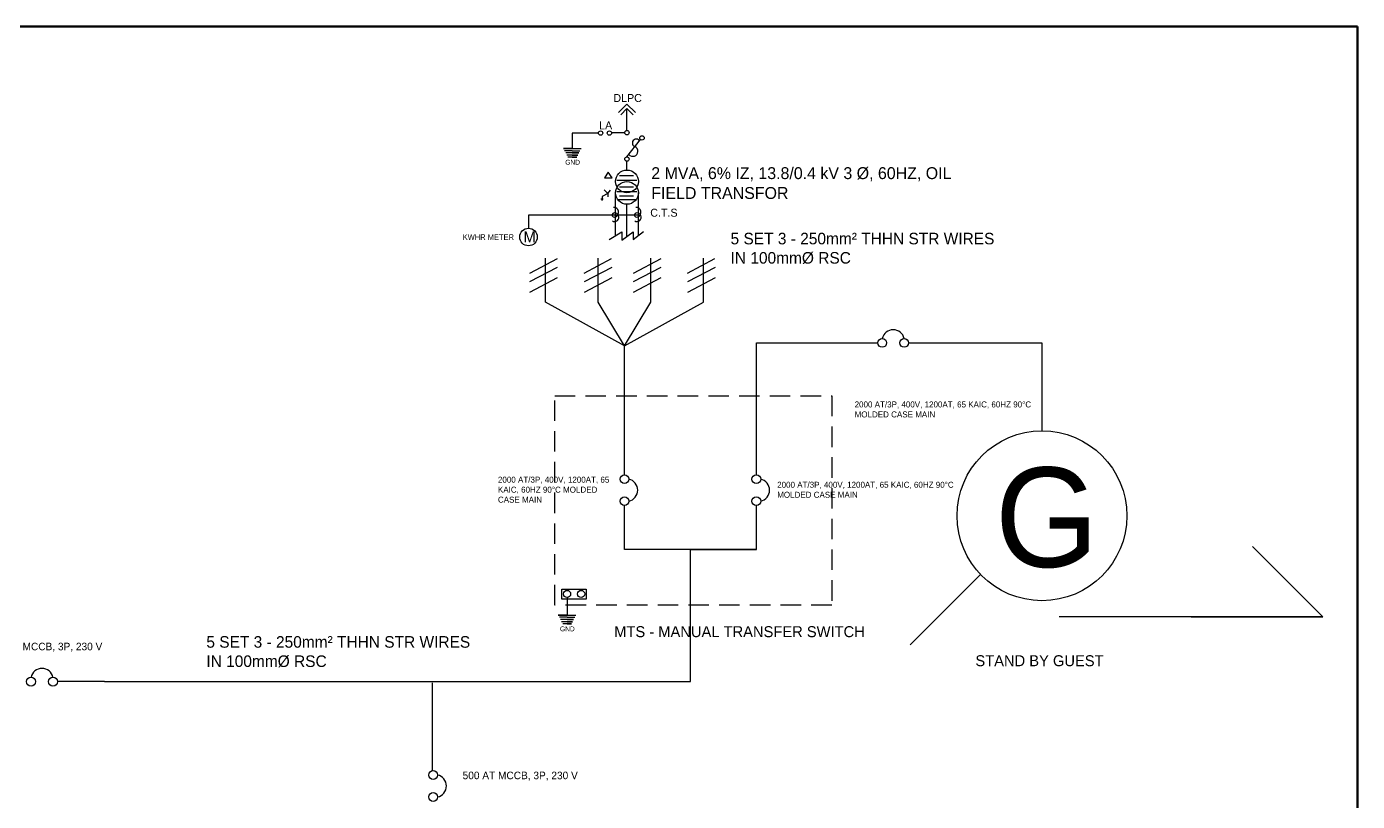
# Model space of a CAD drawing. Header units: inches. Extents: x -2 to 2474, y 1 to 287.
# Drawn here: x 2267.5 to 2473.8, y 166.9 to 286.9 of the extents above; entities that cross this region are included whole.
import ezdxf

# ---------------------------------------------------------------- set-up
doc = ezdxf.new("R2010")
doc.units = ezdxf.units.IN
doc.header["$MEASUREMENT"] = 0
doc.linetypes.add('HIDDEN2', pattern=[4.7625, 3.175, -1.5875])
doc.layers.add('LEGENDS', color=7, linetype='Continuous')
doc.layers.add('PIPING', color=7, linetype='Continuous', lineweight=70)

# ---------------------------------------------------------------- blocks, each defined once
blk = doc.blocks.new('CB')
at = {"lineweight": 30}
for centre in [(-2.5, -0.4375), (2.5, -0.4375)]:
    blk.add_circle(centre, 1, dxfattribs=at)
blk.add_arc((0, 0), 2.5625, 12.680383, 167.319617, dxfattribs=at)
blk = doc.blocks.new('GRB')
at = {"layer": 'LEGENDS', "lineweight": 30}
for p, q in [((0, 0.36), (0, -3.64)), ((0, -3.64), (-2, -3.64)), ((-2, -3.64), (2, -3.64)), ((0, -4.14), (-1.75, -4.14)), ((1.5, -4.64), (-1.5, -4.64)), ((1.25, -5.14), (-1.25, -5.14)), ((1, -5.64), (-1, -5.64)), ((0, -4.14), (1.75, -4.14)), ((0, -4.64), (1.5, -4.64)), ((0, -5.14), (1.25, -5.14)), ((0, -5.64), (1, -5.64))]:
    blk.add_line(p, q, dxfattribs=at)
blk.add_lwpolyline([(-1.21, 2.26), (4.37, 2.26), (4.37, 0), (-1.21, 0)], close=True, dxfattribs=at)
for centre in [(0, 1.17), (3.2, 1.17)]:
    blk.add_circle(centre, 0.814, dxfattribs=at)
at = {"layer": 'LEGENDS', "lineweight": 30, "insert": (-1.61, -6.22), "char_height": 1.098, "attachment_point": 1}
blk.add_mtext_dynamic_manual_height_columns('GND', width=2.0903, gutter_width=5.49, heights=[0], dxfattribs=at)

msp = doc.modelspace()

# ---------------------------------------------------------------- linework, layer by layer
at = {"lineweight": 30}
for p, q in [((2357.64858, 264.37627), (2357.10851, 263.51266)), ((2358.29668, 263.51266), (2357.64858, 264.37627)), ((2357.10851, 263.51266), (2358.29668, 263.51266)), ((2356.55092, 260.23674), (2356.90998, 260.23674)), ((2356.63995, 260.13864), (2356.81595, 260.13864)), ((2356.69225, 260.02535), (2356.74857, 260.02535)), ((2357.59458, 261.08375), (2356.73045, 260.61597)), ((2356.73045, 260.61597), (2356.73045, 260.22015)), ((2357.0725, 261.6415), (2357.59458, 261.08375)), ((2357.59458, 261.08375), (2358.02664, 261.60552)), ((2357.59458, 261.08375), (2357.59458, 260.544)), ((2279.59617, 185.43087), (2272.2927, 185.43087))]:
    msp.add_line(p, q, dxfattribs=at)
at = {"layer": 'LEGENDS', "lineweight": 30}
for p, q in [((2360.58103, 274.92946), (2359.27716, 273.6256)), ((2360.58103, 274.92946), (2361.88489, 273.6256)), ((2360.58103, 274.24831), (2359.61773, 273.28502)), ((2360.58103, 270.84256), (2360.58103, 274.24831)), ((2360.58103, 274.24831), (2361.54432, 273.28502)), ((2352.10458, 270.4409), (2352.10458, 268.05217)), ((2356.15907, 270.4409), (2352.10458, 270.4409)), ((2360.24045, 270.50199), (2358.197, 270.50199)), ((2360.58103, 266.75566), (2362.6655, 269.449)), ((2352.10458, 268.05217), (2350.74228, 268.05217)), ((2350.74228, 268.05217), (2353.46688, 268.05217)), ((2352.10458, 267.71159), (2350.91257, 267.71159)), ((2353.12631, 267.37102), (2351.08285, 267.37102)), ((2352.95602, 267.03044), (2351.25314, 267.03044)), ((2352.78573, 266.68987), (2351.42343, 266.68987)), ((2352.10458, 267.71159), (2353.29659, 267.71159)), ((2352.10458, 267.37102), (2353.12631, 267.37102)), ((2352.10458, 267.03044), (2352.95602, 267.03044)), ((2352.10458, 266.68987), (2352.78573, 266.68987)), ((2360.58103, 264.71221), (2360.58103, 266.07451)), ((2359.03519, 263.12363), (2362.09879, 263.12363)), ((2359.43249, 263.8483), (2361.61486, 263.8483)), ((2359.43249, 262.09205), (2361.61486, 262.09205)), ((2358.8169, 254.52395), (2358.8169, 261.22464)), ((2359.03519, 261.37952), (2362.09879, 261.37952)), ((2359.13247, 260.16932), (2362.02958, 260.16932)), ((2359.43249, 260.70323), (2361.61486, 260.70323)), ((2362.34515, 254.56212), (2362.34515, 261.22464)), ((2360.57124, 254.42244), (2360.58103, 259.41255)), ((2362.34515, 257.73666), (2345.31639, 257.73666)), ((2345.31639, 257.73666), (2345.31639, 255.69321)), ((2345.54667, 248.75699), (2349.807, 251.02363)), ((2345.54667, 247.4215), (2349.807, 249.68814)), ((2347.9419, 244.26124), (2347.9419, 251.07274)), ((2353.94819, 248.75699), (2358.20852, 251.02363)), ((2354.01761, 247.4215), (2358.27795, 249.68814)), ((2356.1157, 244.26124), (2356.1157, 251.07274)), ((2361.61953, 248.75699), (2365.87986, 251.02363)), ((2361.61953, 247.4215), (2365.87986, 249.68814)), ((2364.2895, 244.26124), (2364.2895, 251.07274)), ((2369.95862, 248.75699), (2374.21896, 251.02363)), ((2370.02805, 247.4215), (2374.28838, 249.68814)), ((2372.4633, 244.26124), (2372.4633, 251.07274)), ((2345.54667, 245.79144), (2349.807, 248.05808)), ((2354.01761, 245.79144), (2358.27795, 248.05808)), ((2361.61953, 245.79144), (2365.87986, 248.05808)), ((2370.02805, 245.79144), (2374.28838, 248.05808)), ((2360.2026, 237.44974), (2347.9419, 244.26124)), ((2360.2026, 237.44974), (2356.1157, 244.26124)), ((2360.2026, 237.44974), (2364.2895, 244.26124)), ((2360.2026, 237.44974), (2372.4633, 244.26124)), ((2360.2026, 217.48887), (2360.2026, 237.44974)), ((2380.63711, 217.48887), (2380.63711, 237.92338)), ((2380.63711, 237.92338), (2399.46711, 237.92338)), ((2404.23516, 237.92338), (2424.91187, 237.92338)), ((2424.91187, 237.92338), (2424.91187, 224.30037)), ((2360.2026, 205.90932), (2360.2026, 212.72082)), ((2380.63711, 205.90932), (2380.63711, 212.72082)), ((2468.45077, 195.46478), (2457.55108, 206.36447)), ((2380.63711, 205.90932), (2360.2026, 205.90932)), ((2370.41985, 185.47481), (2370.41985, 205.90932)), ((2370.41985, 205.90932), (2380.63711, 205.90932)), ((2404.47736, 191.1628), (2415.37706, 202.06249)), ((2468.45077, 195.46478), (2427.58176, 195.46478)), ((2448.01627, 195.46478), (2468.45077, 195.46478)), ((2279.59617, 185.43087), (2332.89466, 185.43087)), ((2330.43483, 171.63761), (2330.43483, 185.26062)), ((2332.95659, 185.47481), (2370.41985, 185.47481))]:
    msp.add_line(p, q, dxfattribs=at)
msp.add_lwpolyline([(2357.82807, 253.92741), (2359.80573, 255.12049), (2359.80573, 253.85284), (2361.55949, 255.15777), (2361.55949, 253.92741), (2363.13081, 255.19683), (2363.13081, 255.19683)], dxfattribs=at)
at = {"layer": 'LEGENDS', "linetype": 'HIDDEN2', "lineweight": 30}
msp.add_lwpolyline([(2349.38829, 229.72817), (2392.33253, 229.72817), (2392.33253, 197.26543), (2349.38829, 197.26543)], close=True, dxfattribs=at)
at = {"layer": 'LEGENDS', "lineweight": 30}
for centre, radius in [((2356.49965, 270.4409), 0.34058), ((2357.86195, 270.4409), 0.34058), ((2360.58103, 270.50199), 0.34058), ((2362.91485, 269.69228), 0.34058), ((2360.58103, 266.41509), 0.34058), ((2360.58103, 262.94745), 1.76476), ((2360.58103, 261.17731), 1.76476), ((2345.31639, 254.33091), 1.3623), ((2424.91187, 211.13734), 13.16303)]:
    msp.add_circle(centre, radius, dxfattribs=at)
for centre, radius, start, end in [((2361.48966, 267.62348), 0.7837, 218.4259127, 66.0989115), ((2362.01962, 268.9076), 0.60608, 35.0435587, 249.4812654), ((2358.6145, 257.73666), 0.32771, 93.7531938, 305.724663), ((2358.66067, 257.40468), 0.66245, 238.6359563, 95.858579), ((2358.54368, 258.17028), 0.74717, 290.5414495, 94.1220497), ((2362.08269, 257.73666), 0.32771, 93.7531938, 305.724663), ((2362.12886, 257.40468), 0.66245, 238.6359563, 95.858579), ((2362.01187, 258.17028), 0.74717, 290.5414495, 94.1220497)]:
    msp.add_arc(centre, radius, start, end, dxfattribs=at)
at = {"layer": 'PIPING'}
for p, q in [((2473.79888, 286.93915), (2060.10957, 286.93915)), ((2473.79888, 1.32463), (2473.79888, 286.93915))]:
    msp.add_line(p, q, dxfattribs=at)

# ---------------------------------------------------------------- block references
at = {"layer": 'LEGENDS', "lineweight": 30, "xscale": 0.6811502236, "yscale": 0.6811502236, "zscale": 0.6811502236}
for name, p in [('CB', (2401.85113, 238.22138)), ('GRB', (2351.29583, 198.2242)), ('CB', (2269.90867, 185.72887))]:
    msp.add_blockref(name, p, dxfattribs=at)
at = {"layer": 'LEGENDS', "lineweight": 30, "xscale": 0.6811502236, "yscale": 0.6811502236, "zscale": 0.6811502236, "rotation": 270}
for p in [(2360.5006, 215.10484), (2380.93511, 215.10484), (2330.84318, 169.26258)]:
    msp.add_blockref('CB', p, dxfattribs=at)

# ---------------------------------------------------------------- texts
at = {"lineweight": 30, "attachment_point": 1}
for s, width, gutter_width, insert, char_height in [('2 MVA, 6% IZ, 13.8/0.4 kV 3 Ø, 60HZ, OIL FIELD TRANSFOR', 53.700936, 9.23254, (2364.3492, 265.15565), 1.8465074), ('800 AT MCCB, 3P, 230 V', 22.984832, 732.19376, (2261.40977, 191.46399), 1.17151), ('500 AT MCCB, 3P, 230 V', 22.984832, 732.19376, (2335.10903, 171.48391), 1.17151)]:
    msp.add_mtext_dynamic_manual_height_columns(s, width=width, gutter_width=gutter_width, heights=[0], dxfattribs=dict(at, insert=insert, char_height=char_height))
at = {"layer": 'LEGENDS', "lineweight": 30, "attachment_point": 1}
for s, width, gutter_width, heights, insert, char_height in [('DLPC', 0.914423, 6.20164, [0], (2358.47166, 276.49534), 1.240327), ('LA', 0.914423, 6.20164, [0], (2356.2645, 272.2513), 1.240327), ('GND', 1.4237916, 3.74034, [0], (2351.00615, 266.29715), 0.748069), ('C.T.S', 0.914423, 6.20164, [0], (2364.19132, 258.71978), 1.240327), ('KWHR METER', 8.5981176, 4.34839, [0], (2335.12019, 254.76499), 0.869678), ('M', 8.7603627, 8.51438, [0], (2344.54075, 255.19537), 1.70288), ('5 SET 3 - 250mm² THHN STR WIRES IN 100mmØ RSC', 42.0242729, 8.96452, [0], (2376.6404, 254.99222), 1.7929049), ('2000 AT/3P, 400V, 1200AT, 65 KAIC, 60HZ 90°C MOLDED CASE MAIN', 30.5535862, 4.64476, [0], (2395.86913, 228.85468), 0.9289516), ('G', 80.5354416, 77.15973, [0], (2417.6172, 218.62392), 15.43195), ('2000 AT/3P, 400V, 1200AT, 65 KAIC, 60HZ 90°C MOLDED CASE MAIN', 18.9387082, 4.64476, [5.64069], (2340.58316, 217.19332), 0.9289516), ('2000 AT/3P, 400V, 1200AT, 65 KAIC, 60HZ 90°C MOLDED CASE MAIN', 30.5535862, 4.64476, [0], (2383.86504, 216.40446), 0.9289516), ('MTS - MANUAL TRANSFER SWITCH', 45.4687819, 8.51438, [0], (2358.60587, 194.0294), 1.7028756), ('5 SET 3 - 250mm² THHN STR WIRES IN 100mmØ RSC', 42.0242729, 8.96452, [0], (2295.38687, 192.48621), 1.7929049), ('STAND BY GUEST', 21.8309312, 8.51438, [0], (2414.59019, 189.52804), 1.7028756)]:
    msp.add_mtext_dynamic_manual_height_columns(s, width=width, gutter_width=gutter_width, heights=heights, dxfattribs=dict(at, insert=insert, char_height=char_height))

doc.saveas('drawing.dxf')
